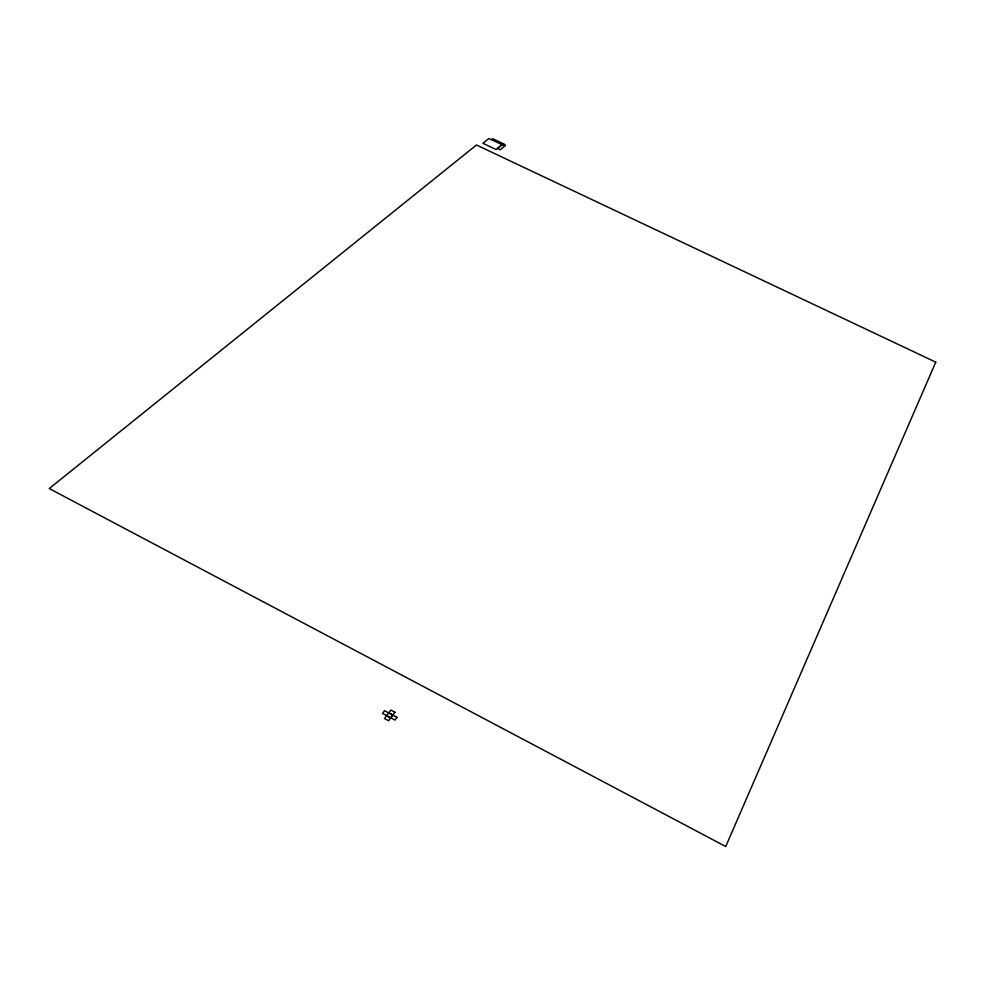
<?xml version="1.0" encoding="UTF-8"?>
<svg xmlns="http://www.w3.org/2000/svg" width="985" height="985" viewBox="0 0 985 985"><rect width="100%" height="100%" fill="white"/><g stroke="black" fill="none" stroke-linecap="round" stroke-linejoin="round"><path stroke-width="1.48" d="M390.86 717.856L392.88 715.147M501.968 144.635L496.071 149.523L482.921 143.305L488.905 138.479L503.495 145.337L504.665 144.376L492.832 138.786L491.65 139.747M388.829 712.746L392.929 714.938M386.539 715.799L390.651 717.991M935.75 362.148L725.736 846.521L49.25 488.56L476.469 144.992L935.75 362.148M396.992 717.339L394.985 720.06L382.488 713.386L384.519 710.69L396.992 717.339M394.936 712.241L388.632 720.712L384.507 718.508L390.836 710.05L394.936 712.241M505.391 145.472L500.257 149.745L497.622 148.501L502.769 144.241L505.391 145.472"/></g></svg>
